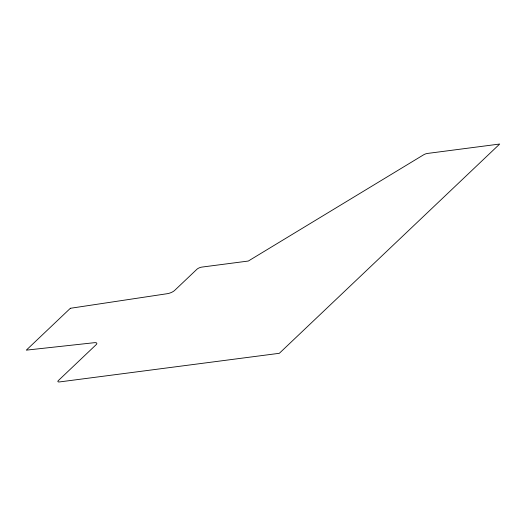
<?xml version="1.0" encoding="UTF-8"?>
<svg xmlns="http://www.w3.org/2000/svg" width="526" height="526" viewBox="0 0 526 526"><rect width="100%" height="100%" fill="white"/><g stroke="black" fill="none" stroke-linecap="round" stroke-linejoin="round"><path stroke-width="0.79" d="M70.372 308.289L26.3 350.145L94.404 342.689A5.747 1.821 -21.2 0 1 96.1 344.727L58.34 380.581A3.833 1.216 -21.2 0 0 59.596 381.922L279.332 353.301L499.7 144.032L427.467 153.441A3.833 1.216 -21.2 0 0 423.509 154.868L248.311 261.041L201.885 267.09A3.833 1.216 -21.2 0 0 196.954 269.233L174.573 290.49A5.747 1.821 -21.2 0 1 167.38 293.679L70.372 308.289"/></g></svg>
